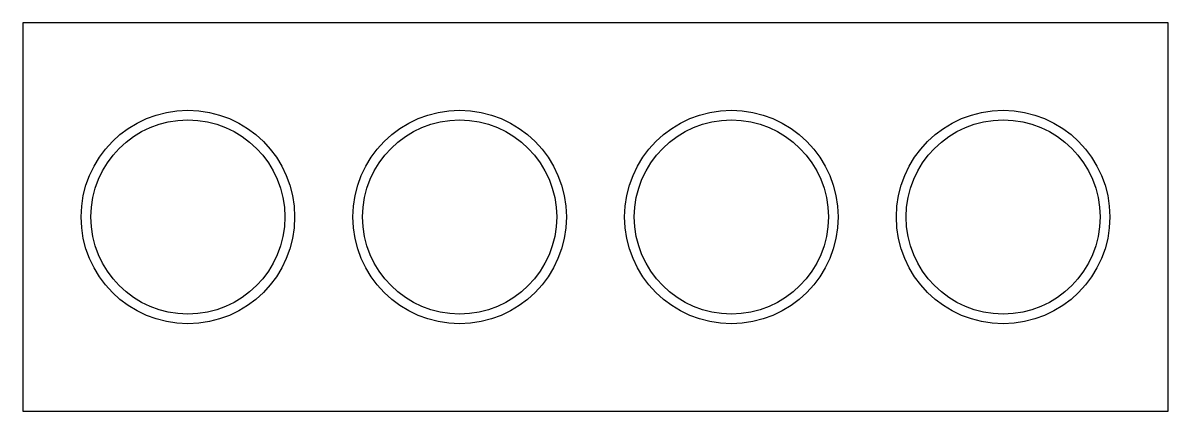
# Model space of a CAD drawing. Header units: metres. Extents: x -0.295 to 0.295, y -0.2 to 0.
import ezdxf

# ---------------------------------------------------------------- set-up
doc = ezdxf.new("R2010")
doc.units = ezdxf.units.M
for name, color, linetype in [('3D_ConcreteCasing_XS_Concrete01', 253, 'Continuous'), ('3D_PlasticTube_XS_ColorBlueS', 5, 'Continuous'), ('3D_PlasticTube_XS_ColorGreenS', 3, 'Continuous'), ('3D_PlasticTube_XS_ColorRedS', 1, 'Continuous'), ('3D_PlasticTube_XS_ColorYellowS', 2, 'Continuous')]:
    doc.layers.add(name, color=color, linetype=linetype)

msp = doc.modelspace()

# ---------------------------------------------------------------- linework, layer by layer
at = {"layer": '3D_ConcreteCasing_XS_Concrete01'}
msp.add_lwpolyline([(-0.295, -0.2), (0.295, -0.2), (0.295, 0), (-0.295, 0)], close=True, dxfattribs=at)
at = {"layer": '3D_PlasticTube_XS_ColorBlueS'}
for radius in [0.055, 0.05]:
    msp.add_circle((-0.07, -0.1), radius, dxfattribs=at)
at = {"layer": '3D_PlasticTube_XS_ColorGreenS'}
for radius in [0.055, 0.05]:
    msp.add_circle((0.07, -0.1), radius, dxfattribs=at)
at = {"layer": '3D_PlasticTube_XS_ColorRedS'}
for radius in [0.055, 0.05]:
    msp.add_circle((0.21, -0.1), radius, dxfattribs=at)
at = {"layer": '3D_PlasticTube_XS_ColorYellowS'}
for radius in [0.055, 0.05]:
    msp.add_circle((-0.21, -0.1), radius, dxfattribs=at)

doc.saveas('drawing.dxf')
